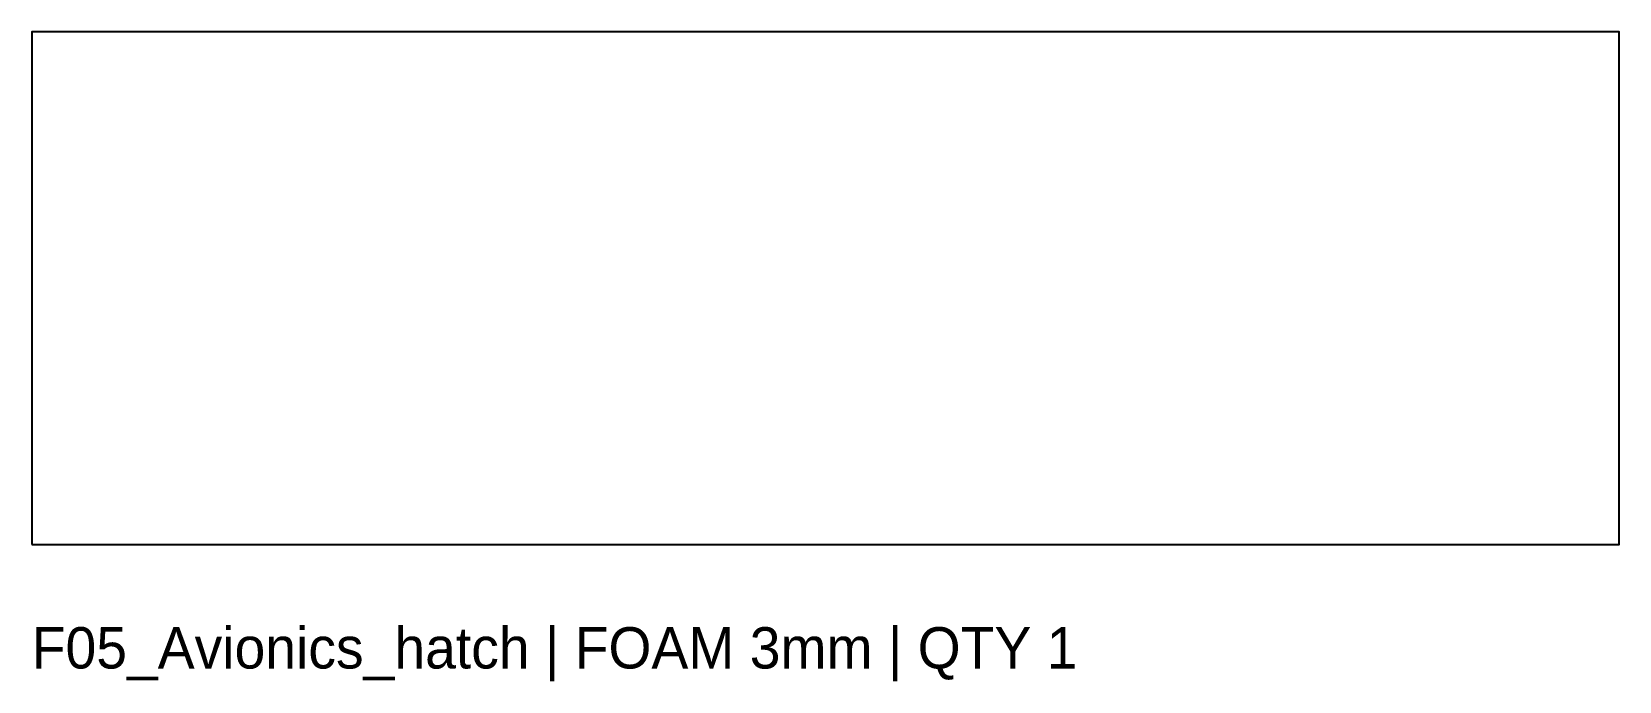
# Model space of a CAD drawing. Header units: millimetres. Extents: x 0 to 115, y -10 to 37.
import ezdxf

# ---------------------------------------------------------------- set-up
doc = ezdxf.new("R2010")
doc.units = ezdxf.units.MM
doc.layers.add('ANNOTATION', color=8, linetype='Continuous')
doc.layers.add('CUT', color=7, linetype='Continuous')

msp = doc.modelspace()

# ---------------------------------------------------------------- linework, layer by layer
at = {"layer": 'CUT'}
msp.add_lwpolyline([(0, 0), (115.2, 0), (115.2, 37.2), (0, 37.2)], close=True, dxfattribs=at)

# ---------------------------------------------------------------- texts
at = {"layer": 'ANNOTATION'}
msp.add_text('F05_Avionics_hatch | FOAM 3mm | QTY 1', height=3, dxfattribs=at).set_placement((0, -9))

doc.saveas('drawing.dxf')
